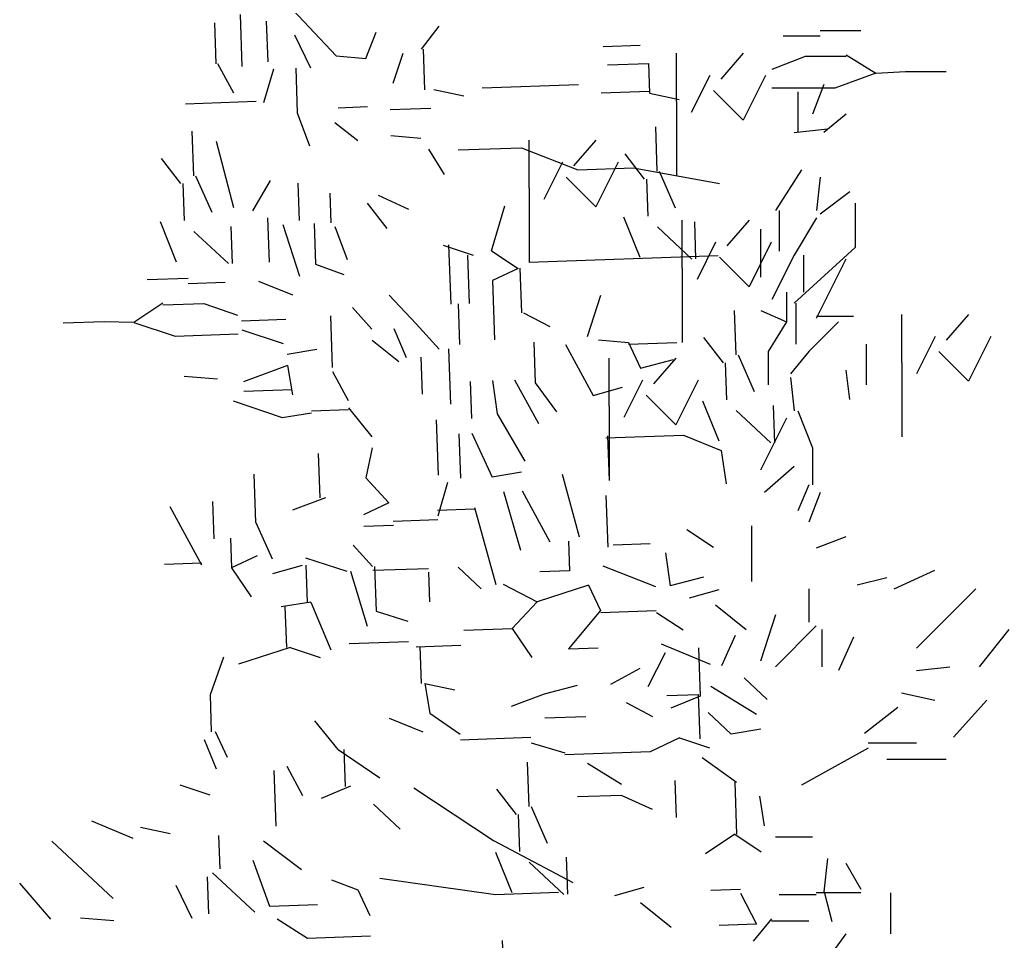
# Model space of a CAD drawing. Header units: metres. Extents: x -1.4 to 1.6, y 0 to 15.7.
# Drawn here: x -0.856 to 1.288, y 10.29 to 12.288 of the extents above; entities that cross this region are included whole.
import ezdxf

# ---------------------------------------------------------------- set-up
doc = ezdxf.new("R2010")
doc.units = ezdxf.units.M
doc.header["$LTSCALE"] = 0.2

msp = doc.modelspace()

# ---------------------------------------------------------------- linework, layer by layer
for p, q in [((-0.2873, 12.3343), (-0.2288, 12.272)), ((-0.3786, 12.2989), (-0.3747, 12.1864)), ((-0.3786, 12.2989), (-0.3747, 12.1864)), ((-0.4343, 12.2809), (-0.4312, 12.1925)), ((-0.4343, 12.2809), (-0.4312, 12.1925)), ((-0.3218, 12.2848), (-0.3187, 12.1964)), ((-0.3218, 12.2848), (-0.3187, 12.1964)), ((-0.2288, 12.272), (-0.1703, 12.2097)), ((0.0143, 12.2242), (0.0528, 12.2738)), ((0.0143, 12.2242), (0.0528, 12.2738)), ((0.0143, 12.2242), (0.0528, 12.2738)), ((0.0143, 12.2242), (0.0528, 12.2738)), ((-0.2604, 12.2548), (-0.2257, 12.1836)), ((-0.2604, 12.2548), (-0.2257, 12.1836)), ((-0.2604, 12.2548), (-0.2257, 12.1836)), ((-0.1057, 12.2039), (-0.0835, 12.261)), ((-0.1057, 12.2039), (-0.0835, 12.261)), ((-0.1057, 12.2039), (-0.0835, 12.261)), ((0.8785, 12.2521), (0.7981, 12.2521)), ((0.8785, 12.2521), (0.7981, 12.2521)), ((0.8785, 12.2521), (0.7981, 12.2521)), ((0.967, 12.2641), (0.8785, 12.2641)), ((0.967, 12.2641), (0.8785, 12.2641)), ((0.967, 12.2641), (0.8785, 12.2641)), ((0.0183, 12.2243), (0.0214, 12.1359)), ((0.0183, 12.2243), (0.0214, 12.1359)), ((0.0183, 12.2243), (0.0214, 12.1359)), ((0.0183, 12.2243), (0.0214, 12.1359)), ((0.4084, 12.2299), (0.4887, 12.2327)), ((-0.1703, 12.2097), (-0.1057, 12.2039)), ((-0.1703, 12.2097), (-0.1057, 12.2039)), ((-0.1703, 12.2097), (-0.1057, 12.2039)), ((-0.1703, 12.2097), (-0.1057, 12.2039)), ((-0.0256, 12.2147), (-0.0475, 12.1496)), ((-0.0256, 12.2147), (-0.0475, 12.1496)), ((0.567, 12.1106), (0.567, 12.2151)), ((0.567, 12.1106), (0.567, 12.2151)), ((0.7118, 12.2151), (0.6635, 12.1588)), ((0.7118, 12.2151), (0.6635, 12.1588)), ((0.7118, 12.2151), (0.6635, 12.1588)), ((0.8463, 12.2078), (0.7739, 12.1797)), ((0.8463, 12.2078), (0.7739, 12.1797)), ((0.8463, 12.2078), (0.7739, 12.1797)), ((0.8463, 12.2078), (0.7739, 12.1797)), ((0.9348, 12.2078), (0.8463, 12.2078)), ((0.9348, 12.2078), (0.8463, 12.2078)), ((0.9348, 12.2078), (0.8463, 12.2078)), ((0.9348, 12.2078), (0.8463, 12.2078)), ((0.9348, 12.2118), (0.9991, 12.1716)), ((0.9348, 12.2118), (0.9991, 12.1716)), ((0.9348, 12.2118), (0.9991, 12.1716)), ((-0.4272, 12.1926), (-0.3928, 12.1295)), ((-0.306, 12.1808), (-0.3276, 12.1076)), ((-0.2578, 12.1825), (-0.2545, 12.086)), ((0.4178, 12.19), (0.5062, 12.1931)), ((0.4178, 12.19), (0.5062, 12.1931)), ((0.4178, 12.19), (0.5062, 12.1931)), ((0.5062, 12.1931), (0.5085, 12.1288)), ((0.5062, 12.1931), (0.5085, 12.1288)), ((0.5062, 12.1931), (0.5085, 12.1288)), ((0.6394, 12.1669), (0.5992, 12.0865)), ((0.6394, 12.1669), (0.5992, 12.0865)), ((0.76, 12.1669), (0.7118, 12.0704)), ((0.76, 12.1669), (0.7118, 12.0704)), ((0.76, 12.1669), (0.7118, 12.0704)), ((0.9991, 12.1716), (0.9106, 12.1395)), ((0.9991, 12.1716), (1.0634, 12.1756)), ((0.9991, 12.1716), (1.0634, 12.1756)), ((0.9991, 12.1716), (1.0634, 12.1756)), ((0.9991, 12.1716), (1.0634, 12.1756)), ((1.0634, 12.1756), (1.1519, 12.1756)), ((1.0634, 12.1756), (1.1519, 12.1756)), ((1.0634, 12.1756), (1.1519, 12.1756)), ((1.0634, 12.1756), (1.1519, 12.1756)), ((0.0415, 12.1366), (0.1063, 12.1228)), ((0.146, 12.1402), (0.3549, 12.1475)), ((0.146, 12.1402), (0.3549, 12.1475)), ((0.9106, 12.1395), (0.7739, 12.1395)), ((0.8863, 12.1475), (0.8622, 12.0832)), ((0.4039, 12.1291), (0.5083, 12.1328)), ((0.4039, 12.1291), (0.5083, 12.1328)), ((0.4039, 12.1291), (0.5083, 12.1328)), ((0.4039, 12.1291), (0.5083, 12.1328)), ((0.5085, 12.1288), (0.5733, 12.1149)), ((0.5085, 12.1288), (0.5733, 12.1149)), ((0.7118, 12.0704), (0.6474, 12.1347)), ((0.7118, 12.0704), (0.6474, 12.1347)), ((0.7118, 12.0704), (0.6474, 12.1347)), ((0.83, 12.1315), (0.83, 12.043)), ((-0.4966, 12.1057), (-0.3438, 12.1111)), ((-0.4966, 12.1057), (-0.3438, 12.1111)), ((-0.1663, 12.0971), (-0.1021, 12.0994)), ((-0.1663, 12.0971), (-0.1021, 12.0994)), ((-0.1663, 12.0971), (-0.1021, 12.0994)), ((-0.1663, 12.0971), (-0.1021, 12.0994)), ((-0.1663, 12.0971), (-0.1021, 12.0994)), ((-0.0535, 12.093), (0.0349, 12.0961)), ((-0.0535, 12.093), (0.0349, 12.0961)), ((-0.0535, 12.093), (0.0349, 12.0961)), ((0.567, 12.1106), (0.567, 11.9498)), ((-0.2545, 12.086), (-0.2278, 12.0145)), ((-0.2545, 12.086), (-0.2278, 12.0145)), ((0.9346, 12.0832), (0.8863, 12.043)), ((0.9346, 12.0832), (0.8863, 12.043)), ((-0.1733, 12.0647), (-0.1236, 12.0262)), ((-0.1733, 12.0647), (-0.1236, 12.0262)), ((-0.1733, 12.0647), (-0.1236, 12.0262)), ((-0.1733, 12.0647), (-0.1236, 12.0262)), ((0.5256, 11.9592), (0.5223, 12.0557)), ((0.5256, 11.9592), (0.5223, 12.0557)), ((0.5256, 11.9592), (0.5223, 12.0557)), ((0.5256, 11.9592), (0.5223, 12.0557)), ((0.5256, 11.9592), (0.5223, 12.0557)), ((0.5256, 11.9592), (0.5223, 12.0557)), ((0.8221, 12.043), (0.8945, 12.051)), ((-0.479, 11.9494), (-0.4824, 12.0459)), ((-0.479, 11.9494), (-0.4824, 12.0459)), ((-0.479, 11.9494), (-0.4824, 12.0459)), ((-0.479, 11.9494), (-0.4824, 12.0459)), ((-0.479, 11.9494), (-0.4824, 12.0459)), ((-0.479, 11.9494), (-0.4824, 12.0459)), ((-0.0516, 12.0368), (0.013, 12.031)), ((-0.0516, 12.0368), (0.013, 12.031)), ((-0.0516, 12.0368), (0.013, 12.031)), ((-0.0516, 12.0368), (0.013, 12.031)), ((-0.0516, 12.0368), (0.013, 12.031)), ((-0.0516, 12.0368), (0.013, 12.031)), ((-0.0516, 12.0368), (0.013, 12.031)), ((-0.0516, 12.0368), (0.013, 12.031)), ((-0.0516, 12.0368), (0.013, 12.031)), ((-0.3921, 11.8801), (-0.4293, 12.0236)), ((0.0299, 12.0074), (0.064, 11.9523)), ((0.0299, 12.0074), (0.064, 11.9523)), ((0.0299, 12.0074), (0.064, 11.9523)), ((0.0299, 12.0074), (0.064, 11.9523)), ((0.0943, 12.0057), (0.231, 12.0104)), ((0.0943, 12.0057), (0.231, 12.0104)), ((0.0943, 12.0057), (0.231, 12.0104)), ((0.231, 12.0104), (0.3533, 11.9624)), ((0.231, 12.0104), (0.3533, 11.9624)), ((0.231, 12.0104), (0.3533, 11.9624)), ((0.2477, 11.9224), (0.2477, 12.027)), ((0.2477, 11.9224), (0.2477, 12.027)), ((0.3925, 12.027), (0.3442, 11.9707)), ((0.3925, 12.027), (0.3442, 11.9707)), ((0.3925, 12.027), (0.3442, 11.9707)), ((-0.5066, 11.9324), (-0.5487, 11.9872)), ((-0.5066, 11.9324), (-0.5487, 11.9872)), ((0.4981, 11.9422), (0.4559, 11.997)), ((0.4981, 11.9422), (0.4559, 11.997)), ((0.3201, 11.9787), (0.2799, 11.8983)), ((0.3201, 11.9787), (0.2799, 11.8983)), ((0.3533, 11.9624), (0.4739, 11.9666)), ((0.3533, 11.9624), (0.4739, 11.9666)), ((0.3533, 11.9624), (0.4739, 11.9666)), ((0.4407, 11.9787), (0.3925, 11.8822)), ((0.4407, 11.9787), (0.3925, 11.8822)), ((0.4407, 11.9787), (0.3925, 11.8822)), ((0.4739, 11.9666), (0.6601, 11.9329)), ((0.4739, 11.9666), (0.6601, 11.9329)), ((0.4739, 11.9666), (0.6601, 11.9329)), ((-0.475, 11.9496), (-0.44, 11.8703)), ((-0.475, 11.9496), (-0.44, 11.8703)), ((0.3925, 11.8822), (0.3281, 11.9465)), ((0.3925, 11.8822), (0.3281, 11.9465)), ((0.3925, 11.8822), (0.3281, 11.9465)), ((0.5296, 11.9594), (0.5646, 11.8801)), ((0.5296, 11.9594), (0.5646, 11.8801)), ((0.8381, 11.9626), (0.7818, 11.8741)), ((0.8783, 11.9465), (0.8703, 11.8741)), ((0.8783, 11.9465), (0.8703, 11.8741)), ((-0.5026, 11.9325), (-0.4998, 11.8522)), ((-0.5026, 11.9325), (-0.4998, 11.8522)), ((-0.5026, 11.9325), (-0.4998, 11.8522)), ((-0.5026, 11.9325), (-0.4998, 11.8522)), ((-0.5026, 11.9325), (-0.4998, 11.8522)), ((-0.5026, 11.9325), (-0.4998, 11.8522)), ((-0.5026, 11.9325), (-0.4998, 11.8522)), ((-0.5026, 11.9325), (-0.4998, 11.8522)), ((-0.5026, 11.9325), (-0.4998, 11.8522)), ((-0.3137, 11.9391), (-0.3516, 11.8734)), ((-0.2531, 11.9332), (-0.2503, 11.8528)), ((0.2477, 11.9224), (0.2477, 11.7616)), ((0.5021, 11.9423), (0.5049, 11.862)), ((0.5021, 11.9423), (0.5049, 11.862)), ((0.5021, 11.9423), (0.5049, 11.862)), ((0.5021, 11.9423), (0.5049, 11.862)), ((0.5021, 11.9423), (0.5049, 11.862)), ((0.5021, 11.9423), (0.5049, 11.862)), ((0.5021, 11.9423), (0.5049, 11.862)), ((0.5021, 11.9423), (0.5049, 11.862)), ((0.5021, 11.9423), (0.5049, 11.862)), ((-0.184, 11.9115), (-0.1818, 11.8472)), ((-0.184, 11.9115), (-0.1818, 11.8472)), ((-0.184, 11.9115), (-0.1818, 11.8472)), ((-0.184, 11.9115), (-0.1818, 11.8472)), ((-0.0792, 11.9071), (-0.0138, 11.8772)), ((-0.0792, 11.9071), (-0.0138, 11.8772)), ((-0.0792, 11.9071), (-0.0138, 11.8772)), ((-0.0792, 11.9071), (-0.0138, 11.8772)), ((0.9426, 11.9143), (0.8783, 11.8661)), ((-0.1028, 11.8902), (-0.0606, 11.8353)), ((-0.1028, 11.8902), (-0.0606, 11.8353)), ((-0.1028, 11.8902), (-0.0606, 11.8353)), ((-0.1028, 11.8902), (-0.0606, 11.8353)), ((0.1664, 11.7869), (0.1951, 11.8845)), ((0.1664, 11.7869), (0.1951, 11.8845)), ((0.1664, 11.7869), (0.1951, 11.8845)), ((0.9547, 11.8902), (0.9547, 11.7937)), ((-0.3189, 11.8585), (-0.3156, 11.762)), ((0.4526, 11.8601), (0.4879, 11.7729)), ((0.4526, 11.8601), (0.4879, 11.7729)), ((0.4526, 11.8601), (0.4879, 11.7729)), ((0.7898, 11.8741), (0.7898, 11.7857)), ((0.8703, 11.858), (0.822, 11.7776)), ((0.8703, 11.858), (0.822, 11.7776)), ((-0.552, 11.8503), (-0.5168, 11.7631)), ((-0.552, 11.8503), (-0.5168, 11.7631)), ((-0.552, 11.8503), (-0.5168, 11.7631)), ((-0.3987, 11.8396), (-0.3959, 11.7592)), ((-0.3987, 11.8396), (-0.3959, 11.7592)), ((-0.2862, 11.8435), (-0.2501, 11.7321)), ((-0.2179, 11.8459), (-0.2148, 11.7575)), ((-0.1734, 11.8394), (-0.1468, 11.7679)), ((-0.1734, 11.8394), (-0.1468, 11.7679)), ((-0.1734, 11.8394), (-0.1468, 11.7679)), ((-0.1734, 11.8394), (-0.1468, 11.7679)), ((-0.1734, 11.8394), (-0.1468, 11.7679)), ((-0.1734, 11.8394), (-0.1468, 11.7679)), ((0.5258, 11.8385), (0.6007, 11.7687)), ((0.5258, 11.8385), (0.6007, 11.7687)), ((0.5796, 11.7489), (0.5796, 11.8535)), ((0.5796, 11.7489), (0.5796, 11.8535)), ((0.6059, 11.8494), (0.6087, 11.769)), ((0.6059, 11.8494), (0.6087, 11.769)), ((0.7244, 11.8535), (0.6761, 11.7972)), ((0.7244, 11.8535), (0.6761, 11.7972)), ((0.7244, 11.8535), (0.6761, 11.7972)), ((-0.4788, 11.8287), (-0.404, 11.7589)), ((-0.4788, 11.8287), (-0.404, 11.7589)), ((0.7497, 11.7294), (0.7497, 11.8339)), ((0.0613, 11.7993), (0.1265, 11.7775)), ((0.0734, 11.7997), (0.0779, 11.6712)), ((0.0734, 11.7997), (0.0779, 11.6712)), ((0.652, 11.8052), (0.6118, 11.7248)), ((0.652, 11.8052), (0.6118, 11.7248)), ((0.7726, 11.8052), (0.7244, 11.7087)), ((0.7726, 11.8052), (0.7244, 11.7087)), ((0.7726, 11.8052), (0.7244, 11.7087)), ((0.9547, 11.7937), (0.822, 11.6731)), ((0.1144, 11.777), (0.118, 11.6726)), ((0.1664, 11.7869), (0.224, 11.7487)), ((0.1664, 11.7869), (0.224, 11.7487)), ((0.1664, 11.7869), (0.224, 11.7487)), ((0.1664, 11.7869), (0.224, 11.7487)), ((0.1664, 11.7869), (0.224, 11.7487)), ((0.1664, 11.7869), (0.224, 11.7487)), ((0.1664, 11.7869), (0.224, 11.7487)), ((0.6576, 11.7759), (0.2477, 11.7616)), ((0.6576, 11.7759), (0.2477, 11.7616)), ((0.7244, 11.7087), (0.6601, 11.7731)), ((0.7244, 11.7087), (0.6601, 11.7731)), ((0.7244, 11.7087), (0.6601, 11.7731)), ((0.822, 11.7776), (0.7737, 11.6811)), ((0.8422, 11.7776), (0.8421, 11.6972)), ((-0.2148, 11.7575), (-0.1537, 11.7355)), ((0.8703, 11.6409), (0.9346, 11.7695)), ((0.8703, 11.6409), (0.9346, 11.7695)), ((0.8703, 11.6409), (0.9346, 11.7695)), ((0.224, 11.7487), (0.1686, 11.7226)), ((0.224, 11.7487), (0.1686, 11.7226)), ((0.224, 11.7487), (0.1686, 11.7226)), ((0.224, 11.7487), (0.1686, 11.7226)), ((0.224, 11.7487), (0.1686, 11.7226)), ((0.224, 11.7487), (0.1686, 11.7226)), ((0.228, 11.7488), (0.2314, 11.6524)), ((0.228, 11.7488), (0.2314, 11.6524)), ((0.5796, 11.7489), (0.5796, 11.5881)), ((-0.5798, 11.7246), (-0.4914, 11.7277)), ((-0.5798, 11.7246), (-0.4914, 11.7277)), ((-0.5798, 11.7246), (-0.4914, 11.7277)), ((-0.491, 11.7157), (-0.4106, 11.7185)), ((-0.491, 11.7157), (-0.4106, 11.7185)), ((-0.491, 11.7157), (-0.4106, 11.7185)), ((-0.3383, 11.721), (-0.2648, 11.6914)), ((-0.3383, 11.721), (-0.2648, 11.6914)), ((-0.3383, 11.721), (-0.2648, 11.6914)), ((0.1686, 11.7226), (0.1731, 11.594)), ((0.1686, 11.7226), (0.1731, 11.594)), ((0.1686, 11.7226), (0.1731, 11.594)), ((0.1686, 11.7226), (0.1731, 11.594)), ((0.1686, 11.7226), (0.1731, 11.594)), ((0.1686, 11.7226), (0.1731, 11.594)), ((-0.0556, 11.6906), (0.0029, 11.6283)), ((0.374, 11.601), (0.4031, 11.6906)), ((0.8059, 11.6972), (0.8059, 11.6329)), ((0.8059, 11.6972), (0.8059, 11.6329)), ((0.8059, 11.6972), (0.8059, 11.6329)), ((0.8059, 11.6972), (0.8059, 11.6329)), ((0.8059, 11.6972), (0.8059, 11.6329)), ((0.8059, 11.6972), (0.8059, 11.6329)), ((0.8059, 11.6972), (0.8059, 11.6329)), ((-0.5458, 11.6735), (-0.6087, 11.6311)), ((-0.5458, 11.6735), (-0.6087, 11.6311)), ((-0.5458, 11.6735), (-0.6087, 11.6311)), ((-0.5457, 11.6695), (-0.4573, 11.6726)), ((-0.5457, 11.6695), (-0.4573, 11.6726)), ((-0.5457, 11.6695), (-0.4573, 11.6726)), ((-0.5457, 11.6695), (-0.4573, 11.6726)), ((-0.4573, 11.6726), (-0.384, 11.647)), ((-0.4573, 11.6726), (-0.384, 11.647)), ((-0.4573, 11.6726), (-0.384, 11.647)), ((-0.4573, 11.6726), (-0.384, 11.647)), ((0.0939, 11.6717), (0.097, 11.5833)), ((0.826, 11.6731), (0.826, 11.5846)), ((0.826, 11.6731), (0.826, 11.5846)), ((0.826, 11.6731), (0.826, 11.5846)), ((-0.1828, 11.646), (-0.1788, 11.5335)), ((-0.0932, 11.6169), (-0.1351, 11.6637)), ((0.2354, 11.6525), (0.2928, 11.6223)), ((0.2354, 11.6525), (0.2928, 11.6223)), ((0.6964, 11.5609), (0.6931, 11.6573)), ((0.6964, 11.5609), (0.6931, 11.6573)), ((0.6964, 11.5609), (0.6931, 11.6573)), ((0.6964, 11.5609), (0.6931, 11.6573)), ((0.6964, 11.5609), (0.6931, 11.6573)), ((0.6964, 11.5609), (0.6931, 11.6573)), ((0.7497, 11.657), (0.8059, 11.6329)), ((0.7497, 11.657), (0.8059, 11.6329)), ((0.8703, 11.6449), (0.9507, 11.6449)), ((1.0552, 11.5444), (1.0552, 11.649)), ((1.0552, 11.5444), (1.0552, 11.649)), ((1.2, 11.649), (1.1517, 11.5927)), ((1.2, 11.649), (1.1517, 11.5927)), ((1.2, 11.649), (1.1517, 11.5927)), ((-0.6732, 11.6329), (-0.7616, 11.6298)), ((-0.6732, 11.6329), (-0.7616, 11.6298)), ((-0.6732, 11.6329), (-0.7616, 11.6298)), ((-0.6732, 11.6329), (-0.7616, 11.6298)), ((-0.6087, 11.6311), (-0.6732, 11.6329)), ((-0.6087, 11.6311), (-0.6732, 11.6329)), ((-0.6087, 11.6311), (-0.6732, 11.6329)), ((-0.6087, 11.6311), (-0.6732, 11.6329)), ((-0.6087, 11.6311), (-0.5192, 11.602)), ((-0.3755, 11.6352), (-0.2791, 11.6386)), ((-0.3755, 11.6352), (-0.2791, 11.6386)), ((-0.3755, 11.6352), (-0.2791, 11.6386)), ((-0.3755, 11.6352), (-0.2791, 11.6386)), ((-0.3755, 11.6352), (-0.2791, 11.6386)), ((-0.3755, 11.6352), (-0.2791, 11.6386)), ((0.0029, 11.6283), (0.0531, 11.5737)), ((0.8059, 11.6329), (0.7657, 11.5685)), ((0.8542, 11.5685), (0.9185, 11.6329)), ((0.8542, 11.5685), (0.9185, 11.6329)), ((0.8542, 11.5685), (0.9185, 11.6329)), ((-0.5192, 11.602), (-0.3826, 11.6068)), ((-0.3748, 11.6151), (-0.2853, 11.5861)), ((-0.045, 11.6186), (-0.0187, 11.5551)), ((-0.045, 11.6186), (-0.0187, 11.5551)), ((-0.045, 11.6186), (-0.0187, 11.5551)), ((-0.045, 11.6186), (-0.0187, 11.5551)), ((-0.045, 11.6186), (-0.0187, 11.5551)), ((-0.045, 11.6186), (-0.0187, 11.5551)), ((1.1276, 11.6007), (1.0874, 11.5203)), ((1.1276, 11.6007), (1.0874, 11.5203)), ((1.2482, 11.6007), (1.2, 11.5042)), ((1.2482, 11.6007), (1.2, 11.5042)), ((1.2482, 11.6007), (1.2, 11.5042)), ((-0.0924, 11.5928), (-0.0345, 11.5465)), ((0.2578, 11.5889), (0.2608, 11.5005)), ((0.2578, 11.5889), (0.2608, 11.5005)), ((0.2578, 11.5889), (0.2608, 11.5005)), ((0.2578, 11.5889), (0.2608, 11.5005)), ((0.2578, 11.5889), (0.2608, 11.5005)), ((0.3263, 11.5833), (0.3865, 11.4727)), ((0.3984, 11.5938), (0.463, 11.5881)), ((0.3984, 11.5938), (0.463, 11.5881)), ((0.3984, 11.5938), (0.463, 11.5881)), ((0.3984, 11.5938), (0.463, 11.5881)), ((0.3984, 11.5938), (0.463, 11.5881)), ((0.3984, 11.5938), (0.463, 11.5881)), ((0.3984, 11.5938), (0.463, 11.5881)), ((0.3984, 11.5938), (0.463, 11.5881)), ((0.3984, 11.5938), (0.463, 11.5881)), ((0.3984, 11.5938), (0.463, 11.5881)), ((0.463, 11.5881), (0.4891, 11.5326)), ((0.463, 11.5881), (0.4891, 11.5326)), ((0.463, 11.5881), (0.4891, 11.5326)), ((0.463, 11.5881), (0.4891, 11.5326)), ((0.4631, 11.584), (0.5676, 11.5877)), ((0.4631, 11.584), (0.5676, 11.5877)), ((0.6689, 11.5438), (0.6267, 11.5987)), ((0.6689, 11.5438), (0.6267, 11.5987)), ((0.9788, 11.4962), (0.9788, 11.5846)), ((0.9788, 11.4962), (0.9788, 11.5846)), ((0.9788, 11.4962), (0.9788, 11.5846)), ((0.9788, 11.4962), (0.9788, 11.5846)), ((-0.2124, 11.5725), (-0.2764, 11.5622)), ((-0.2124, 11.5725), (-0.2764, 11.5622)), ((-0.2124, 11.5725), (-0.2764, 11.5622)), ((0.0732, 11.5744), (0.0774, 11.4539)), ((0.0732, 11.5744), (0.0774, 11.4539)), ((0.0732, 11.5744), (0.0774, 11.4539)), ((0.0732, 11.5744), (0.0774, 11.4539)), ((0.0732, 11.5744), (0.0774, 11.4539)), ((0.7005, 11.561), (0.7354, 11.4818)), ((0.7005, 11.561), (0.7354, 11.4818)), ((0.7657, 11.5685), (0.7657, 11.4962)), ((0.7657, 11.5685), (0.7657, 11.4962)), ((0.7657, 11.5685), (0.7657, 11.4962)), ((0.8542, 11.5685), (0.814, 11.5203)), ((0.8542, 11.5685), (0.814, 11.5203)), ((0.8542, 11.5685), (0.814, 11.5203)), ((0.8542, 11.5685), (0.814, 11.5203)), ((1.2, 11.5042), (1.1356, 11.5685)), ((1.2, 11.5042), (1.1356, 11.5685)), ((1.2, 11.5042), (1.1356, 11.5685)), ((-0.2756, 11.5381), (-0.3709, 11.5026)), ((-0.2756, 11.5381), (-0.3709, 11.5026)), ((-0.2756, 11.5381), (-0.3709, 11.5026)), ((-0.2756, 11.5381), (-0.2653, 11.4741)), ((-0.2756, 11.5381), (-0.2653, 11.4741)), ((-0.2756, 11.5381), (-0.2653, 11.4741)), ((0.0135, 11.5563), (0.0163, 11.4759)), ((0.0135, 11.5563), (0.0163, 11.4759)), ((0.4211, 11.4497), (0.4211, 11.5542)), ((0.4211, 11.4497), (0.4211, 11.5542)), ((0.4891, 11.5326), (0.5608, 11.5512)), ((0.4891, 11.5326), (0.5608, 11.5512)), ((0.4891, 11.5326), (0.5608, 11.5512)), ((0.4891, 11.5326), (0.5608, 11.5512)), ((0.5659, 11.5542), (0.5176, 11.498)), ((0.5659, 11.5542), (0.5176, 11.498)), ((0.5659, 11.5542), (0.5176, 11.498)), ((0.6729, 11.5439), (0.6757, 11.4636)), ((0.6729, 11.5439), (0.6757, 11.4636)), ((0.6729, 11.5439), (0.6757, 11.4636)), ((0.6729, 11.5439), (0.6757, 11.4636)), ((0.6729, 11.5439), (0.6757, 11.4636)), ((0.6729, 11.5439), (0.6757, 11.4636)), ((0.6729, 11.5439), (0.6757, 11.4636)), ((0.6729, 11.5439), (0.6757, 11.4636)), ((0.6729, 11.5439), (0.6757, 11.4636)), ((1.0552, 11.5444), (1.0552, 11.3836)), ((-0.1786, 11.5254), (-0.1442, 11.4622)), ((-0.1786, 11.5254), (-0.1442, 11.4622)), ((0.9426, 11.464), (0.9346, 11.5283)), ((0.9426, 11.464), (0.9346, 11.5283)), ((0.9426, 11.464), (0.9346, 11.5283)), ((0.9426, 11.464), (0.9346, 11.5283)), ((-0.4274, 11.5087), (-0.5, 11.5142)), ((0.1199, 11.5037), (0.1227, 11.4233)), ((0.1199, 11.5037), (0.1227, 11.4233)), ((0.1199, 11.5037), (0.1227, 11.4233)), ((0.1199, 11.5037), (0.1227, 11.4233)), ((0.1199, 11.5037), (0.1227, 11.4233)), ((0.1199, 11.5037), (0.1227, 11.4233)), ((0.1681, 11.5053), (0.1787, 11.4333)), ((0.1681, 11.5053), (0.1787, 11.4333)), ((0.1681, 11.5053), (0.1787, 11.4333)), ((0.1681, 11.5053), (0.1787, 11.4333)), ((0.1681, 11.5053), (0.1787, 11.4333)), ((0.1681, 11.5053), (0.1787, 11.4333)), ((0.1681, 11.5053), (0.1787, 11.4333)), ((0.2164, 11.507), (0.2679, 11.4123)), ((0.2164, 11.507), (0.2679, 11.4123)), ((0.2164, 11.507), (0.2679, 11.4123)), ((0.2608, 11.5005), (0.3073, 11.4378)), ((0.2608, 11.5005), (0.3073, 11.4378)), ((0.2608, 11.5005), (0.3073, 11.4378)), ((0.2608, 11.5005), (0.3073, 11.4378)), ((0.2608, 11.5005), (0.3073, 11.4378)), ((0.4935, 11.506), (0.4533, 11.4256)), ((0.4935, 11.506), (0.4533, 11.4256)), ((0.6141, 11.506), (0.5659, 11.4095)), ((0.6141, 11.506), (0.5659, 11.4095)), ((0.6141, 11.506), (0.5659, 11.4095)), ((0.814, 11.5123), (0.822, 11.4399)), ((-0.3702, 11.4825), (-0.2657, 11.4862)), ((0.3865, 11.4727), (0.4503, 11.4911)), ((0.3865, 11.4727), (0.4503, 11.4911)), ((0.5659, 11.4095), (0.5015, 11.4738)), ((0.5659, 11.4095), (0.5015, 11.4738)), ((0.5659, 11.4095), (0.5015, 11.4738)), ((-0.3936, 11.4616), (-0.2877, 11.425)), ((-0.3936, 11.4616), (-0.2877, 11.425)), ((-0.3936, 11.4616), (-0.2877, 11.425)), ((-0.3936, 11.4616), (-0.2877, 11.425)), ((-0.3936, 11.4616), (-0.2877, 11.425)), ((0.6235, 11.4618), (0.6587, 11.3745)), ((0.6235, 11.4618), (0.6587, 11.3745)), ((0.6235, 11.4618), (0.6587, 11.3745)), ((0.7767, 11.451), (0.7795, 11.3707)), ((0.7767, 11.451), (0.7795, 11.3707)), ((-0.2877, 11.425), (-0.2237, 11.4353)), ((-0.2877, 11.425), (-0.2237, 11.4353)), ((-0.2877, 11.425), (-0.2237, 11.4353)), ((-0.2877, 11.425), (-0.2237, 11.4353)), ((-0.2877, 11.425), (-0.2237, 11.4353)), ((-0.1435, 11.4422), (-0.2238, 11.4393)), ((-0.1435, 11.4422), (-0.2238, 11.4393)), ((-0.1435, 11.4422), (-0.2238, 11.4393)), ((-0.1436, 11.4462), (-0.0931, 11.3836)), ((-0.1436, 11.4462), (-0.0931, 11.3836)), ((-0.1436, 11.4462), (-0.0931, 11.3836)), ((0.1787, 11.4333), (0.2386, 11.3308)), ((0.1787, 11.4333), (0.2386, 11.3308)), ((0.1787, 11.4333), (0.2386, 11.3308)), ((0.1787, 11.4333), (0.2386, 11.3308)), ((0.1787, 11.4333), (0.2386, 11.3308)), ((0.1787, 11.4333), (0.2386, 11.3308)), ((0.4211, 11.4497), (0.4211, 11.2889)), ((0.6966, 11.4402), (0.7715, 11.3704)), ((0.6966, 11.4402), (0.7715, 11.3704)), ((0.83, 11.4399), (0.8621, 11.3594)), ((0.0464, 11.4206), (0.0506, 11.3001)), ((0.8059, 11.4238), (0.7496, 11.3112)), ((0.8059, 11.4238), (0.7496, 11.3112)), ((0.0957, 11.3902), (0.0991, 11.2937)), ((0.1238, 11.3911), (0.1674, 11.2961)), ((0.1238, 11.3911), (0.1674, 11.2961)), ((0.1238, 11.3911), (0.1674, 11.2961)), ((0.1238, 11.3911), (0.1674, 11.2961)), ((0.1238, 11.3911), (0.1674, 11.2961)), ((0.4139, 11.3811), (0.5826, 11.387)), ((0.4139, 11.3811), (0.5826, 11.387)), ((0.4139, 11.3811), (0.5826, 11.387)), ((0.4139, 11.3811), (0.5826, 11.387)), ((0.5826, 11.387), (0.6643, 11.3537)), ((0.5826, 11.387), (0.6643, 11.3537)), ((0.5826, 11.387), (0.6643, 11.3537)), ((0.5826, 11.387), (0.6643, 11.3537)), ((0.4177, 11.3853), (0.4211, 11.2889)), ((0.4177, 11.3853), (0.4211, 11.2889)), ((0.4177, 11.3853), (0.4211, 11.2889)), ((-0.2052, 11.2509), (-0.2086, 11.3473)), ((-0.2052, 11.2509), (-0.2086, 11.3473)), ((-0.2052, 11.2509), (-0.2086, 11.3473)), ((-0.2052, 11.2509), (-0.2086, 11.3473)), ((-0.2052, 11.2509), (-0.2086, 11.3473)), ((-0.2052, 11.2509), (-0.2086, 11.3473)), ((-0.2052, 11.2509), (-0.2086, 11.3473)), ((-0.2052, 11.2509), (-0.2086, 11.3473)), ((-0.0923, 11.3595), (-0.1061, 11.2946)), ((-0.0923, 11.3595), (-0.1061, 11.2946)), ((0.6643, 11.3537), (0.6748, 11.2816)), ((0.6643, 11.3537), (0.6748, 11.2816)), ((0.8621, 11.3594), (0.8621, 11.279)), ((-0.3442, 11.1978), (-0.3478, 11.3023)), ((0.2314, 11.3064), (0.1674, 11.2961)), ((0.357, 11.1659), (0.3201, 11.3014)), ((0.357, 11.1659), (0.3201, 11.3014)), ((0.822, 11.3193), (0.7577, 11.263)), ((0.822, 11.3193), (0.7577, 11.263)), ((-0.1061, 11.2946), (-0.0559, 11.24)), ((-0.1061, 11.2946), (-0.0559, 11.24)), ((-0.1061, 11.2946), (-0.0559, 11.24)), ((-0.1061, 11.2946), (-0.0559, 11.24)), ((-0.1061, 11.2946), (-0.0559, 11.24)), ((0.0712, 11.2847), (0.0497, 11.2115)), ((0.0712, 11.2847), (0.0497, 11.2115)), ((0.0712, 11.2847), (0.0497, 11.2115)), ((0.0712, 11.2847), (0.0497, 11.2115)), ((0.0712, 11.2847), (0.0497, 11.2115)), ((0.0712, 11.2847), (0.0497, 11.2115)), ((0.0712, 11.2847), (0.0497, 11.2115)), ((0.0712, 11.2847), (0.0497, 11.2115)), ((0.0712, 11.2847), (0.0497, 11.2115)), ((0.0712, 11.2847), (0.0497, 11.2115)), ((0.0712, 11.2847), (0.0497, 11.2115)), ((0.8541, 11.279), (0.8299, 11.2227)), ((0.1926, 11.2648), (0.2293, 11.1373)), ((0.2328, 11.2662), (0.293, 11.1557)), ((0.8782, 11.2629), (0.854, 11.1986)), ((-0.4382, 11.2428), (-0.4354, 11.1624)), ((-0.1931, 11.2513), (-0.2646, 11.2247)), ((-0.1931, 11.2513), (-0.2646, 11.2247)), ((-0.1931, 11.2513), (-0.2646, 11.2247)), ((-0.1931, 11.2513), (-0.2646, 11.2247)), ((-0.1931, 11.2513), (-0.2646, 11.2247)), ((-0.0559, 11.24), (-0.1114, 11.2139)), ((-0.0559, 11.24), (-0.1114, 11.2139)), ((-0.0559, 11.24), (-0.1114, 11.2139)), ((0.4142, 11.2564), (0.4181, 11.1439)), ((0.4142, 11.2564), (0.4181, 11.1439)), ((0.4142, 11.2564), (0.4181, 11.1439)), ((0.4142, 11.2564), (0.4181, 11.1439)), ((-0.4616, 11.1052), (-0.5304, 11.2315)), ((-0.4616, 11.1052), (-0.5304, 11.2315)), ((-0.4616, 11.1052), (-0.5304, 11.2315)), ((0.1296, 11.2264), (0.0492, 11.2236)), ((0.1295, 11.2304), (0.1755, 11.063)), ((0.1295, 11.2304), (0.1755, 11.063)), ((-0.3442, 11.1978), (-0.3092, 11.1185)), ((-0.3442, 11.1978), (-0.3092, 11.1185)), ((-0.3442, 11.1978), (-0.3092, 11.1185)), ((0.0499, 11.2035), (-0.0465, 11.2001)), ((-0.1105, 11.1898), (-0.0462, 11.1921)), ((-0.1105, 11.1898), (-0.0462, 11.1921)), ((-0.1105, 11.1898), (-0.0462, 11.1921)), ((0.5898, 11.1821), (0.6475, 11.1439)), ((0.5898, 11.1821), (0.6475, 11.1439)), ((0.5898, 11.1821), (0.6475, 11.1439)), ((0.7294, 11.1906), (0.7294, 11.07)), ((0.7294, 11.1906), (0.7294, 11.07)), ((0.7294, 11.1906), (0.7294, 11.07)), ((-0.3993, 11.1637), (-0.397, 11.0994)), ((-0.3993, 11.1637), (-0.397, 11.0994)), ((-0.3993, 11.1637), (-0.397, 11.0994)), ((-0.3993, 11.1637), (-0.397, 11.0994)), ((-0.3993, 11.1637), (-0.397, 11.0994)), ((-0.3993, 11.1637), (-0.397, 11.0994)), ((-0.3993, 11.1637), (-0.397, 11.0994)), ((0.3332, 11.1571), (0.3354, 11.0928)), ((0.5104, 11.1512), (0.43, 11.1484)), ((0.5104, 11.1512), (0.43, 11.1484)), ((0.5104, 11.1512), (0.43, 11.1484)), ((0.5104, 11.1512), (0.43, 11.1484)), ((0.9345, 11.1664), (0.8701, 11.1423)), ((-0.1332, 11.1488), (-0.0914, 11.102)), ((0.5433, 11.1322), (0.5538, 11.0601)), ((0.5433, 11.1322), (0.5538, 11.0601)), ((0.5433, 11.1322), (0.5538, 11.0601)), ((-0.4618, 11.1092), (-0.5421, 11.1064)), ((-0.3416, 11.1254), (-0.397, 11.0994)), ((-0.3416, 11.1254), (-0.397, 11.0994)), ((-0.2369, 11.1211), (-0.1473, 11.092)), ((-0.2369, 11.1211), (-0.1473, 11.092)), ((-0.397, 11.0994), (-0.3546, 11.0365)), ((-0.2443, 11.1047), (-0.3081, 11.0864)), ((-0.2363, 11.105), (-0.2335, 11.0246)), ((-0.2363, 11.105), (-0.2335, 11.0246)), ((-0.1393, 11.0923), (-0.103, 10.9728)), ((-0.1393, 11.0923), (-0.103, 10.9728)), ((-0.1393, 11.0923), (-0.103, 10.9728)), ((-0.1393, 11.0923), (-0.103, 10.9728)), ((-0.1393, 11.0923), (-0.103, 10.9728)), ((-0.0911, 11.094), (0.0295, 11.0982)), ((-0.0911, 11.094), (0.0295, 11.0982)), ((-0.0873, 11.1021), (-0.084, 11.0057)), ((-0.0873, 11.1021), (-0.084, 11.0057)), ((-0.0873, 11.1021), (-0.084, 11.0057)), ((-0.0873, 11.1021), (-0.084, 11.0057)), ((0.0298, 11.0901), (0.032, 11.0258)), ((0.0298, 11.0901), (0.032, 11.0258)), ((0.0298, 11.0901), (0.032, 11.0258)), ((0.0298, 11.0901), (0.032, 11.0258)), ((0.0298, 11.0901), (0.032, 11.0258)), ((0.0938, 11.1004), (0.1437, 11.0539)), ((0.0938, 11.1004), (0.1437, 11.0539)), ((0.3354, 11.0928), (0.2711, 11.0905)), ((0.4075, 11.1033), (0.5217, 11.059)), ((1.039, 11.0538), (1.1274, 11.094)), ((0.6256, 11.0788), (0.5538, 11.0601)), ((0.6256, 11.0788), (0.5538, 11.0601)), ((0.6256, 11.0788), (0.5538, 11.0601)), ((1.0229, 11.0779), (0.9585, 11.0619)), ((0.1916, 11.0636), (0.2653, 11.0259)), ((0.1916, 11.0636), (0.2653, 11.0259)), ((0.3767, 11.062), (0.2653, 11.0259)), ((0.3767, 11.062), (0.4028, 11.0066)), ((0.6587, 11.0517), (0.595, 11.0334)), ((0.6587, 11.0517), (0.595, 11.0334)), ((0.6587, 11.0517), (0.595, 11.0334)), ((0.6587, 11.0517), (0.595, 11.0334)), ((0.6587, 11.0517), (0.595, 11.0334)), ((0.6587, 11.0517), (0.595, 11.0334)), ((0.6587, 11.0517), (0.595, 11.0334)), ((0.6587, 11.0517), (0.595, 11.0334)), ((0.854, 11.0539), (0.854, 10.9815)), ((0.854, 11.0539), (0.854, 10.9815)), ((0.854, 11.0539), (0.854, 10.9815)), ((0.854, 11.0539), (0.854, 10.9815)), ((0.854, 11.0539), (0.854, 10.9815)), ((0.854, 11.0539), (0.854, 10.9815)), ((1.2159, 11.0537), (1.0872, 10.9251)), ((1.2159, 11.0537), (1.0872, 10.9251)), ((1.2159, 11.0537), (1.0872, 10.9251)), ((1.2159, 11.0537), (1.0872, 10.9251)), ((1.2159, 11.0537), (1.0872, 10.9251)), ((-0.2254, 11.0249), (-0.2895, 11.0146)), ((-0.2254, 11.0249), (-0.2895, 11.0146)), ((-0.2254, 11.0249), (-0.2895, 11.0146)), ((-0.2254, 11.0249), (-0.2895, 11.0146)), ((-0.2254, 11.0249), (-0.1816, 10.9218)), ((-0.2254, 11.0249), (-0.1816, 10.9218)), ((-0.2254, 11.0249), (-0.1816, 10.9218)), ((-0.2254, 11.0249), (-0.1816, 10.9218)), ((0.2653, 11.0259), (0.2111, 10.9677)), ((-0.2814, 11.0149), (-0.2783, 10.9265)), ((-0.2814, 11.0149), (-0.2783, 10.9265)), ((-0.2814, 11.0149), (-0.2783, 10.9265)), ((-0.2814, 11.0149), (-0.2783, 10.9265)), ((-0.2814, 11.0149), (-0.2783, 10.9265)), ((-0.2814, 11.0149), (-0.2783, 10.9265)), ((-0.2814, 11.0149), (-0.2783, 10.9265)), ((-0.084, 11.0057), (-0.0148, 10.984)), ((-0.084, 11.0057), (-0.0148, 10.984)), ((-0.084, 11.0057), (-0.0148, 10.984)), ((-0.084, 11.0057), (-0.0148, 10.984)), ((0.4028, 11.0066), (0.3333, 10.9237)), ((0.4028, 11.0066), (0.3333, 10.9237)), ((0.4028, 11.0066), (0.3333, 10.9237)), ((0.4028, 11.0066), (0.3333, 10.9237)), ((0.4028, 11.0066), (0.3333, 10.9237)), ((0.4028, 11.0066), (0.3333, 10.9237)), ((0.4028, 11.0066), (0.3333, 10.9237)), ((0.4028, 11.0066), (0.3333, 10.9237)), ((0.403, 11.0026), (0.5235, 11.0068)), ((0.403, 11.0026), (0.5235, 11.0068)), ((0.403, 11.0026), (0.5235, 11.0068)), ((0.5237, 11.0028), (0.5813, 10.9646)), ((0.5237, 11.0028), (0.5813, 10.9646)), ((0.6518, 11.0193), (0.7181, 10.9653)), ((0.7816, 10.9976), (0.7494, 10.8971)), ((0.7816, 10.9976), (0.7494, 10.8971)), ((0.7816, 10.9976), (0.7494, 10.8971)), ((0.7816, 10.9976), (0.7494, 10.8971)), ((0.7816, 10.9976), (0.7494, 10.8971)), ((0.1066, 10.9641), (0.2111, 10.9677)), ((0.2111, 10.9677), (0.2535, 10.9048)), ((0.8701, 10.9734), (0.7816, 10.885)), ((0.8821, 10.9654), (0.8821, 10.885)), ((0.8821, 10.9654), (0.8821, 10.885)), ((0.8821, 10.9654), (0.8821, 10.885)), ((0.8821, 10.9654), (0.8821, 10.885)), ((1.2239, 10.8849), (1.2882, 10.9653)), ((1.2239, 10.8849), (1.2882, 10.9653)), ((-0.1419, 10.9353), (-0.0133, 10.9398)), ((-0.1419, 10.9353), (-0.0133, 10.9398)), ((-0.1419, 10.9353), (-0.0133, 10.9398)), ((-0.1419, 10.9353), (-0.0133, 10.9398)), ((0.6944, 10.9524), (0.6645, 10.887)), ((0.9505, 10.9493), (0.9183, 10.8769)), ((0.9505, 10.9493), (0.9183, 10.8769)), ((0.9505, 10.9493), (0.9183, 10.8769)), ((-0.2703, 10.9268), (-0.3817, 10.8907)), ((-0.2703, 10.9268), (-0.3817, 10.8907)), ((-0.2703, 10.9268), (-0.2052, 10.9049)), ((-0.2703, 10.9268), (-0.2052, 10.9049)), ((0.0032, 10.9283), (0.0997, 10.9316)), ((0.0032, 10.9283), (0.0997, 10.9316)), ((0.0032, 10.9283), (0.0997, 10.9316)), ((0.0113, 10.9286), (0.0141, 10.8482)), ((0.0113, 10.9286), (0.0141, 10.8482)), ((0.0113, 10.9286), (0.0141, 10.8482)), ((0.3333, 10.9237), (0.3976, 10.926)), ((0.3333, 10.9237), (0.3976, 10.926)), ((0.3333, 10.9237), (0.3976, 10.926)), ((0.3333, 10.9237), (0.3976, 10.926)), ((0.5428, 10.9149), (0.5052, 10.8412)), ((0.5428, 10.9149), (0.5052, 10.8412)), ((0.5341, 10.9347), (0.6402, 10.8902)), ((0.5341, 10.9347), (0.6402, 10.8902)), ((0.6149, 10.9255), (0.6185, 10.821)), ((-0.4144, 10.9056), (-0.4437, 10.8242)), ((0.4877, 10.8808), (0.4245, 10.8464)), ((0.4877, 10.8808), (0.4245, 10.8464)), ((0.4877, 10.8808), (0.4245, 10.8464)), ((0.4877, 10.8808), (0.4245, 10.8464)), ((0.4877, 10.8808), (0.4245, 10.8464)), ((0.4877, 10.8808), (0.4245, 10.8464)), ((1.0872, 10.8769), (1.1595, 10.8849)), ((0.7137, 10.8606), (0.7636, 10.814)), ((0.7137, 10.8606), (0.7636, 10.814)), ((0.7137, 10.8606), (0.7636, 10.814)), ((0.7137, 10.8606), (0.7636, 10.814)), ((0.7137, 10.8606), (0.7636, 10.814)), ((0.7137, 10.8606), (0.7636, 10.814)), ((0.7137, 10.8606), (0.7636, 10.814)), ((0.0221, 10.8485), (0.0869, 10.8346)), ((0.0221, 10.8485), (0.0869, 10.8346)), ((0.0221, 10.8485), (0.0869, 10.8346)), ((0.0221, 10.8485), (0.0324, 10.7845)), ((0.0221, 10.8485), (0.0324, 10.7845)), ((0.3522, 10.8439), (0.2804, 10.8253)), ((0.3522, 10.8439), (0.2804, 10.8253)), ((0.7406, 10.781), (0.6419, 10.842)), ((0.7406, 10.781), (0.6419, 10.842)), ((0.7406, 10.781), (0.6419, 10.842)), ((0.7406, 10.781), (0.6419, 10.842)), ((0.7406, 10.781), (0.6419, 10.842)), ((1.055, 10.8286), (1.1273, 10.8125)), ((1.055, 10.8286), (1.1273, 10.8125)), ((1.055, 10.8286), (1.1273, 10.8125)), ((-0.4437, 10.8242), (-0.4409, 10.7438)), ((0.2804, 10.8253), (0.2089, 10.7987)), ((0.458, 10.8074), (0.5154, 10.7772)), ((0.458, 10.8074), (0.5154, 10.7772)), ((0.458, 10.8074), (0.5154, 10.7772)), ((0.458, 10.8074), (0.5154, 10.7772)), ((0.5461, 10.8225), (0.6144, 10.8249)), ((0.6185, 10.821), (0.5551, 10.7947)), ((0.6144, 10.8249), (0.6177, 10.7285)), ((1.2399, 10.8125), (1.1675, 10.7321)), ((0.6359, 10.7854), (0.6858, 10.7389)), ((0.6359, 10.7854), (0.6858, 10.7389)), ((0.6359, 10.7854), (0.6858, 10.7389)), ((0.6359, 10.7854), (0.6858, 10.7389)), ((0.6359, 10.7854), (0.6858, 10.7389)), ((1.0469, 10.7965), (0.9745, 10.7402)), ((1.0469, 10.7965), (0.9745, 10.7402)), ((1.0469, 10.7965), (0.9745, 10.7402)), ((-0.166, 10.7051), (-0.2165, 10.7677)), ((-0.166, 10.7051), (-0.2165, 10.7677)), ((-0.166, 10.7051), (-0.2165, 10.7677)), ((-0.0558, 10.7733), (0.0177, 10.7437)), ((-0.0558, 10.7733), (0.0177, 10.7437)), ((0.0324, 10.7845), (0.0984, 10.7385)), ((0.3706, 10.7761), (0.2822, 10.7731)), ((-0.4329, 10.7441), (-0.4068, 10.6886)), ((0.7498, 10.7492), (0.6858, 10.7389)), ((0.7498, 10.7492), (0.6858, 10.7389)), ((-0.4565, 10.7271), (-0.4301, 10.6637)), ((0.0988, 10.7264), (0.2515, 10.7318)), ((0.0988, 10.7264), (0.2515, 10.7318)), ((0.5734, 10.7309), (0.5101, 10.7006)), ((0.5734, 10.7309), (0.6385, 10.7091)), ((0.5734, 10.7309), (0.6385, 10.7091)), ((0.5734, 10.7309), (0.6385, 10.7091)), ((-0.166, 10.7051), (-0.0754, 10.6439)), ((-0.166, 10.7051), (-0.0754, 10.6439)), ((-0.166, 10.7051), (-0.0754, 10.6439)), ((-0.166, 10.7051), (-0.0754, 10.6439)), ((-0.1539, 10.7055), (-0.1511, 10.6252)), ((-0.1539, 10.7055), (-0.1511, 10.6252)), ((-0.1539, 10.7055), (-0.1511, 10.6252)), ((-0.1539, 10.7055), (-0.1511, 10.6252)), ((-0.1539, 10.7055), (-0.1511, 10.6252)), ((0.2519, 10.7197), (0.3251, 10.6981)), ((0.2519, 10.7197), (0.3251, 10.6981)), ((0.2519, 10.7197), (0.3251, 10.6981)), ((0.5101, 10.7006), (0.3252, 10.6941)), ((0.9826, 10.708), (0.8378, 10.6277)), ((0.9826, 10.7201), (1.0871, 10.72)), ((0.9826, 10.7201), (1.0871, 10.72)), ((0.2479, 10.5816), (0.2445, 10.6781)), ((0.2479, 10.5816), (0.2445, 10.6781)), ((0.2479, 10.5816), (0.2445, 10.6781)), ((0.2479, 10.5816), (0.2445, 10.6781)), ((0.2479, 10.5816), (0.2445, 10.6781)), ((0.2479, 10.5816), (0.2445, 10.6781)), ((0.6231, 10.6884), (0.6975, 10.6347)), ((1.1514, 10.6838), (1.0228, 10.6839)), ((1.1514, 10.6838), (1.0228, 10.6839)), ((1.1514, 10.6838), (1.0228, 10.6839)), ((1.1514, 10.6838), (1.0228, 10.6839)), ((1.1514, 10.6838), (1.0228, 10.6839)), ((1.1514, 10.6838), (1.0228, 10.6839)), ((1.1514, 10.6838), (1.0228, 10.6839)), ((1.1514, 10.6838), (1.0228, 10.6839)), ((1.1514, 10.6838), (1.0228, 10.6839)), ((-0.3053, 10.66), (-0.301, 10.5395)), ((-0.3053, 10.66), (-0.301, 10.5395)), ((-0.3053, 10.66), (-0.301, 10.5395)), ((-0.2774, 10.669), (-0.243, 10.6059)), ((-0.2774, 10.669), (-0.243, 10.6059)), ((-0.2774, 10.669), (-0.243, 10.6059)), ((-0.2774, 10.669), (-0.243, 10.6059)), ((0.3741, 10.6757), (0.4481, 10.63)), ((0.5674, 10.5577), (0.5646, 10.6381)), ((-0.5094, 10.6287), (-0.4442, 10.6069)), ((-0.1391, 10.6256), (-0.2025, 10.5992)), ((-0.1391, 10.6256), (-0.2025, 10.5992)), ((-0.1391, 10.6256), (-0.2025, 10.5992)), ((-0.0022, 10.6223), (0.1708, 10.5077)), ((-0.0022, 10.6223), (0.1708, 10.5077)), ((-0.0022, 10.6223), (0.1708, 10.5077)), ((-0.0022, 10.6223), (0.1708, 10.5077)), ((-0.0022, 10.6223), (0.1708, 10.5077)), ((-0.0022, 10.6223), (0.1708, 10.5077)), ((0.2203, 10.5646), (0.1781, 10.6194)), ((0.2203, 10.5646), (0.1781, 10.6194)), ((0.6934, 10.6345), (0.6973, 10.522)), ((0.6934, 10.6345), (0.6973, 10.522)), ((0.6934, 10.6345), (0.6973, 10.522)), ((0.449, 10.6059), (0.3526, 10.6025)), ((0.449, 10.6059), (0.3526, 10.6025)), ((0.449, 10.6059), (0.3526, 10.6025)), ((0.449, 10.6059), (0.3526, 10.6025)), ((0.449, 10.6059), (0.5144, 10.576)), ((0.449, 10.6059), (0.5144, 10.576)), ((0.7468, 10.6042), (0.7571, 10.5402)), ((-0.0895, 10.5871), (-0.0313, 10.5328)), ((0.2519, 10.5818), (0.2868, 10.5025)), ((0.2519, 10.5818), (0.2868, 10.5025)), ((-0.6099, 10.5126), (-0.6997, 10.5497)), ((0.2243, 10.5647), (0.2271, 10.4843)), ((0.2243, 10.5647), (0.2271, 10.4843)), ((0.2243, 10.5647), (0.2271, 10.4843)), ((0.2243, 10.5647), (0.2271, 10.4843)), ((0.2243, 10.5647), (0.2271, 10.4843)), ((0.2243, 10.5647), (0.2271, 10.4843)), ((0.2243, 10.5647), (0.2271, 10.4843)), ((0.2243, 10.5647), (0.2271, 10.4843)), ((0.2243, 10.5647), (0.2271, 10.4843)), ((-0.5947, 10.5372), (-0.5298, 10.5234)), ((-0.4251, 10.519), (-0.4225, 10.4467)), ((-0.4251, 10.519), (-0.4225, 10.4467)), ((-0.4251, 10.519), (-0.4225, 10.4467)), ((-0.4251, 10.519), (-0.4225, 10.4467)), ((-0.4251, 10.519), (-0.4225, 10.4467)), ((-0.4251, 10.519), (-0.4225, 10.4467)), ((0.1708, 10.5077), (0.3429, 10.4171)), ((0.1708, 10.5077), (0.3429, 10.4171)), ((0.1708, 10.5077), (0.3429, 10.4171)), ((0.1708, 10.5077), (0.3429, 10.4171)), ((0.1708, 10.5077), (0.3429, 10.4171)), ((0.6933, 10.5219), (0.6304, 10.4795)), ((0.6933, 10.5219), (0.751, 10.4837)), ((0.6933, 10.5219), (0.751, 10.4837)), ((0.6933, 10.5219), (0.751, 10.4837)), ((0.8619, 10.5151), (0.7814, 10.5151)), ((0.8619, 10.5151), (0.7814, 10.5151)), ((0.8619, 10.5151), (0.7814, 10.5151)), ((0.8619, 10.5151), (0.7814, 10.5151)), ((0.8619, 10.5151), (0.7814, 10.5151)), ((0.8619, 10.5151), (0.7814, 10.5151)), ((0.8619, 10.5151), (0.7814, 10.5151)), ((0.8619, 10.5151), (0.7814, 10.5151)), ((-0.7867, 10.5064), (-0.6536, 10.3823)), ((-0.7867, 10.5064), (-0.6536, 10.3823)), ((-0.7867, 10.5064), (-0.6536, 10.3823)), ((-0.7867, 10.5064), (-0.6536, 10.3823)), ((-0.7867, 10.5064), (-0.6536, 10.3823)), ((-0.2454, 10.4448), (-0.328, 10.5063)), ((-0.2454, 10.4448), (-0.328, 10.5063)), ((-0.2454, 10.4448), (-0.328, 10.5063)), ((-0.2454, 10.4448), (-0.328, 10.5063)), ((-0.2454, 10.4448), (-0.328, 10.5063)), ((-0.3507, 10.4653), (-0.3151, 10.366)), ((-0.3507, 10.4653), (-0.3151, 10.366)), ((-0.3507, 10.4653), (-0.3151, 10.366)), ((-0.3507, 10.4653), (-0.3151, 10.366)), ((-0.3507, 10.4653), (-0.3151, 10.366)), ((0.1749, 10.4825), (0.2101, 10.3952)), ((0.1749, 10.4825), (0.2101, 10.3952)), ((0.1749, 10.4825), (0.2101, 10.3952)), ((0.3281, 10.4718), (0.3309, 10.3914)), ((0.3281, 10.4718), (0.3309, 10.3914)), ((0.8875, 10.3965), (0.8955, 10.4689)), ((0.248, 10.4609), (0.3229, 10.3911)), ((0.248, 10.4609), (0.3229, 10.3911)), ((0.9342, 10.4587), (0.9664, 10.4024)), ((0.9342, 10.4587), (0.9664, 10.4024)), ((-0.4501, 10.4296), (-0.4473, 10.3493)), ((-0.4501, 10.4296), (-0.4473, 10.3493)), ((-0.4501, 10.4296), (-0.4473, 10.3493)), ((-0.4501, 10.4296), (-0.4473, 10.3493)), ((-0.4383, 10.4381), (-0.3468, 10.3528)), ((-0.1803, 10.423), (-0.1232, 10.4008)), ((-0.0758, 10.4266), (0.1749, 10.3911)), ((-0.0758, 10.4266), (0.1749, 10.3911)), ((-0.7889, 10.3374), (-0.856, 10.4155)), ((-0.7889, 10.3374), (-0.856, 10.4155)), ((-0.5178, 10.4112), (-0.4832, 10.34)), ((-0.5178, 10.4112), (-0.4832, 10.34)), ((-0.5178, 10.4112), (-0.4832, 10.34)), ((-0.1232, 10.4008), (-0.0971, 10.3454)), ((-0.1232, 10.4008), (-0.0971, 10.3454)), ((-0.1232, 10.4008), (-0.0971, 10.3454)), ((-0.1232, 10.4008), (-0.0971, 10.3454)), ((0.4962, 10.4064), (0.4325, 10.388)), ((0.4962, 10.4064), (0.4325, 10.388)), ((0.4962, 10.4064), (0.4325, 10.388)), ((0.4962, 10.4064), (0.4325, 10.388)), ((0.4962, 10.4064), (0.4325, 10.388)), ((0.4962, 10.4064), (0.4325, 10.388)), ((0.4962, 10.4064), (0.4325, 10.388)), ((0.4962, 10.4064), (0.4325, 10.388)), ((0.7056, 10.4016), (0.6413, 10.3994)), ((0.7056, 10.4016), (0.6413, 10.3994)), ((0.7056, 10.4016), (0.6413, 10.3994)), ((0.1749, 10.3911), (0.3115, 10.3959)), ((0.1749, 10.3911), (0.3115, 10.3959)), ((0.7059, 10.3936), (0.7404, 10.3264)), ((0.8699, 10.3904), (0.7895, 10.3904)), ((0.8699, 10.3904), (0.7895, 10.3904)), ((0.9664, 10.3944), (0.8699, 10.3944)), ((0.8875, 10.3965), (0.9035, 10.3322)), ((0.8875, 10.3965), (0.9035, 10.3322)), ((0.8875, 10.3965), (0.9035, 10.3322)), ((0.8875, 10.3965), (0.9035, 10.3322)), ((0.8875, 10.3965), (0.9035, 10.3322)), ((0.8875, 10.3965), (0.9035, 10.3322)), ((0.8875, 10.3965), (0.9035, 10.3322)), ((0.8875, 10.3965), (0.9035, 10.3322)), ((1.0307, 10.3944), (1.0307, 10.3059)), ((-0.3151, 10.366), (-0.2106, 10.3696)), ((-0.3151, 10.366), (-0.2106, 10.3696)), ((-0.3151, 10.366), (-0.2106, 10.3696)), ((-0.3151, 10.366), (-0.2106, 10.3696)), ((-0.3151, 10.366), (-0.2106, 10.3696)), ((0.4893, 10.3739), (0.5555, 10.3199)), ((-0.6519, 10.3341), (-0.7245, 10.3396)), ((-0.298, 10.3384), (-0.2322, 10.2964)), ((0.7734, 10.3382), (0.7331, 10.2899)), ((0.7404, 10.3264), (0.66, 10.3236)), ((0.7734, 10.3341), (0.8538, 10.3341)), ((0.7734, 10.3341), (0.8538, 10.3341)), ((0.7734, 10.3341), (0.8538, 10.3341)), ((0.7734, 10.3341), (0.8538, 10.3341)), ((0.7734, 10.3341), (0.8538, 10.3341)), ((-0.2322, 10.2964), (-0.0956, 10.3012)), ((0.9342, 10.3059), (0.894, 10.2497)), ((0.1938, 10.1946), (0.1904, 10.2911))]:
    msp.add_line(p, q)

doc.saveas('drawing.dxf')
